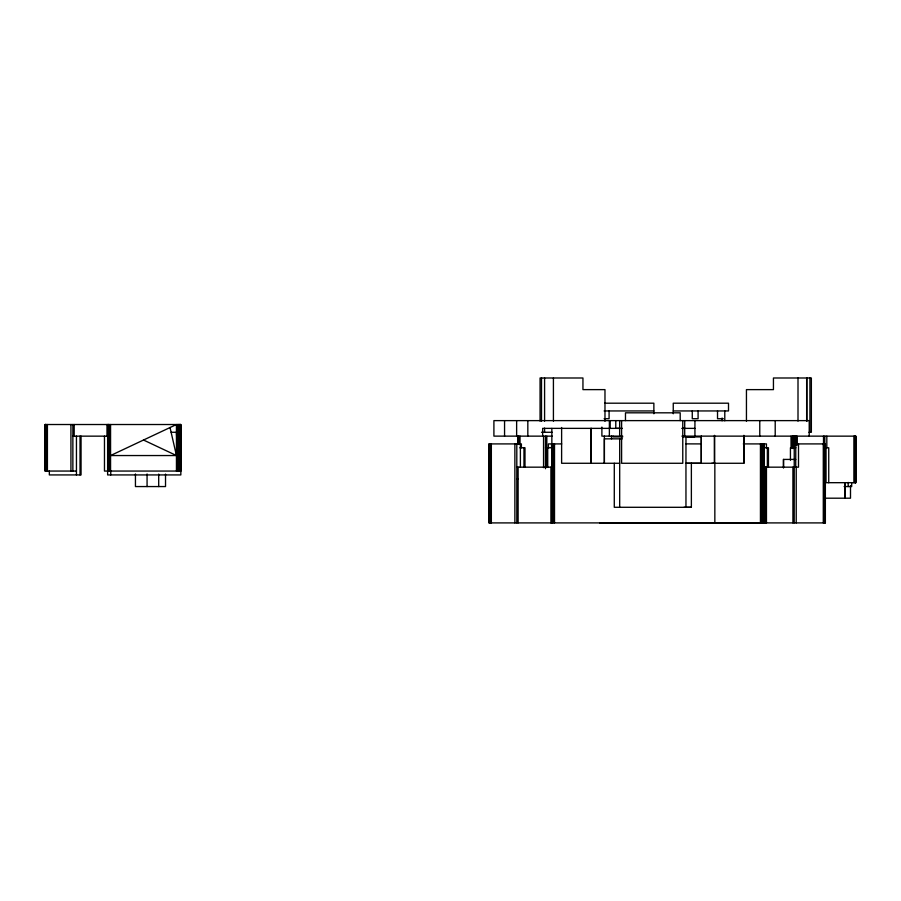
<?xml version="1.0" encoding="UTF-8"?>
<svg xmlns="http://www.w3.org/2000/svg" width="901" height="901" viewBox="0 0 901 901"><rect width="100%" height="100%" fill="white"/><g stroke="black" fill="none" stroke-linecap="round" stroke-linejoin="round"><path stroke-width="1.35" d="M504.56 436.129L504.56 420.621M516.633 436.129L516.633 420.621M527.828 436.129L527.828 420.621M604.368 436.129L604.368 463.272L604.368 438.843L622.253 438.843M614.291 463.272L614.279 507.286L691.371 507.308L691.371 463.294L685.954 463.272L685.976 436.872L694.648 436.906M619.685 507.286L619.697 438.843M691.371 463.294L701.293 463.272L701.305 436.028M714.504 463.272L714.504 435.352L714.516 463.272L713.513 463.272M599.739 522.94L716.869 522.839M685.965 507.286L685.954 463.272L743.888 463.272L743.877 435.352M685.976 443.878L701.271 443.911L701.305 436.906L683.161 436.884M701.271 443.911L701.293 463.272M716.971 523.008L763.496 522.907M682.35 428.347L684.704 428.335M609.369 428.369L610.123 428.369L610.146 420.621M628.267 522.94L643.032 522.907M604.717 403.197L653.867 403.197L653.867 413.762M604.12 410.946L653.867 410.946M673.25 410.946L728.504 410.946L728.504 403.197L673.25 403.197L673.25 413.762M604.12 418.706L609.087 418.706L609.087 410.946M723.345 418.706L717.523 418.706L717.523 410.946M622.422 428.369L542.65 428.369L542.65 436.129M681.944 428.369L694.93 428.369M171.122 432.277L177.576 432.277M541.501 432.277L552.155 432.277M808.974 432.277L811.362 432.277L811.362 377.992L773.441 377.992L773.441 389.626L746.445 389.626L746.445 421.274M72.868 436.152L109.156 436.152M552.268 436.152L493.906 436.129L493.906 420.621L809.222 420.621L809.222 436.129M622.692 436.129L601.891 436.129L601.891 427.085M681.899 436.129L855.95 436.152L855.95 482.688L826.003 482.688L826.003 447.786M622.692 436.906L613.097 436.906L613.097 436.129M561.695 443.911L548.405 443.911L548.405 448.011M743.314 443.911L766.436 443.911L766.436 448.011M794.198 443.911L825.361 443.911L825.361 522.907L488.984 522.907L488.984 443.911L521.386 443.911L521.386 447.786M519.877 447.786L524.99 447.786L524.99 467.168M545.488 447.786L552.448 447.786M763.17 447.752L768.44 447.763L768.44 467.416M795.876 447.786L790.436 447.786L790.436 460.253M824.494 447.786L828.74 447.786L828.74 482.688M795.763 459.42L783.374 459.42L783.374 467.777M619.697 463.272L561.616 463.272L561.627 427.502M516.802 467.168L551.941 467.168M763.124 467.168L798.5 467.168L798.5 443.911M76.45 471.054L45.05 471.054L45.05 424.517L180.831 424.517L180.831 474.928L107.624 474.928L107.624 436.152M180.831 471.054L104.471 471.054L104.471 436.152M516.802 478.803L518.12 478.803M844.124 486.563L851.682 486.563L851.682 482.688M824.381 498.197L850.499 498.197L850.499 485.662M711.835 463.272L712.635 463.272M684.05 507.286L691.371 507.308M617.354 428.335L619.651 428.369M143.507 440.026L176.45 455.546L170.03 427.536M176.45 432.277L177.576 455.546L110.564 455.546L176.45 424.517L176.45 471.054M855.601 436.152L855.601 482.688M855.409 436.152L855.409 482.688M855.229 436.152L855.229 482.688M855.004 436.152L855.004 482.688M853.889 436.152L853.889 482.688M848.19 482.407L848.19 486.563M845.239 482.959L845.239 498.197M844.98 482.959L844.98 498.197M826.825 436.152L826.825 447.786M825.012 443.911L825.012 522.907M824.809 436.152L824.82 522.907M824.629 443.911L824.629 522.907M824.415 443.911L824.415 522.907M823.514 436.152L823.514 445.207M823.289 443.911L823.289 522.907M809.92 377.992L809.92 432.277M806.834 377.992L806.834 421.139M806.654 377.992L806.654 421.139M798.004 377.992L798.004 421.139M797.058 436.152L797.058 445.207M796.552 436.152L796.552 445.207M796.202 436.152L796.202 445.207M796.225 467.168L796.225 522.907M795.797 436.152L795.718 467.168M795.335 436.152L795.335 445.207M794.817 436.152L794.817 445.207M794.254 436.152L794.209 522.907M793.657 436.152L793.657 448.473M793.026 436.152L793.026 448.473M792.914 467.168L792.914 522.907M792.373 436.152L792.373 448.473M791.033 436.152L791.033 448.473M783.622 459.42L783.622 467.777M775.209 420.621L775.209 436.129M767.359 447.752L767.37 467.416M766.458 467.168L766.458 522.907M765.963 467.168L765.963 522.907M765.613 467.168L765.613 522.907M765.208 467.168L765.208 522.907M764.735 467.168L764.735 522.907M764.228 443.911L764.228 522.907M763.665 443.911L763.665 522.907M763.068 443.911L763.068 522.907M762.437 443.911L762.437 522.907M761.784 443.911L761.784 522.907M760.444 443.911L760.444 522.907M759.768 420.621L759.768 436.129M743.888 435.757L743.888 463.272M724.787 410.946L724.787 420.801M722.106 417.985L722.106 420.801M714.842 463.317L714.842 522.907M698.084 410.946L698.084 418.706L692.272 418.706L692.272 410.946M694.93 420.621L694.93 436.129M684.704 420.621L684.704 436.129M682.767 420.621L682.767 463.272L621.6 463.272L621.6 420.621M680.199 420.621L680.199 412.816L625.474 412.816L625.474 420.621M619.651 420.621L619.651 436.129M615.777 420.621L615.777 428.369M611.52 436.095L611.542 438.843M609.391 420.621L609.369 436.129M604.976 421.274L604.976 389.626L582.947 389.626L582.947 377.992L540.071 377.992L540.071 421.139M554.509 443.911L554.509 522.907M553.417 377.992L553.417 421.139M552.966 443.911L552.966 522.907M552.617 443.911L552.617 522.907M552.279 443.911L552.279 522.907M551.84 428.403L551.975 522.907M551.694 443.911L551.694 522.907M551.558 443.911L551.558 447.786M550.916 467.168L550.916 522.907M547.718 447.786L547.718 467.439M546.806 436.152L546.862 467.439M545.488 436.152L545.488 468.723M544.587 377.992L544.587 421.139M544.587 428.099L544.587 432.277M543.562 436.152L543.562 467.63M541.501 377.992L541.501 421.139M523.965 447.786L523.965 467.168M520.384 443.911L520.384 467.168M520.035 436.152L520.035 444.362M518.751 436.152L518.751 444.362M518.503 436.152L518.503 444.362M518.289 444.362L518.289 436.152L518.098 444.362M518.12 467.168L518.12 522.907M517.951 436.152L517.951 444.362M517.67 436.152L517.67 444.362M516.802 443.911L516.802 522.907M514.876 443.911L514.876 522.907M491.349 443.911L491.349 522.907M490.065 443.911L490.065 522.907M489.817 443.911L489.817 522.907M489.603 443.911L489.48 522.907M489.412 443.911L489.412 522.907M489.254 443.911L489.254 522.907M180.684 424.517L180.684 471.054M180.493 424.517L180.493 471.054M180.245 424.517L180.245 471.054M179.918 424.517L179.918 471.054M179.547 424.517L179.547 471.054M179.119 424.517L179.119 471.054M178.635 424.517L178.635 471.054M178.128 424.517L178.128 471.054M177.576 424.517L177.576 471.054M165.525 474.095L165.525 486.563L135.443 486.563L135.443 473.96M158.7 474.095L158.7 486.563M147.066 473.96L147.066 486.563M110.767 470.772L110.744 474.928M110.564 424.517L110.564 471.054M109.032 424.517L109.032 471.054M108.683 424.517L108.683 471.054M108.345 424.517L108.345 471.054M108.041 424.517L108.041 471.054M107.76 424.517L107.76 471.054M106.982 424.517L106.982 436.152M81.056 436.152L81.056 474.928L49.341 474.928L49.341 471.054M80.031 436.152L80.031 474.928M76.45 436.152L76.45 474.928M74.186 424.517L74.186 436.152M72.868 424.517L72.868 471.054M70.931 424.517L70.931 471.054M47.415 424.517L47.415 471.054M46.131 424.517L46.131 471.054M45.883 424.517L45.883 471.054M45.658 424.517L45.658 471.054M45.478 424.517L45.478 471.054M45.32 424.517L45.32 471.054M591.124 428.369L591.124 463.272L591.112 428.369"/></g></svg>
